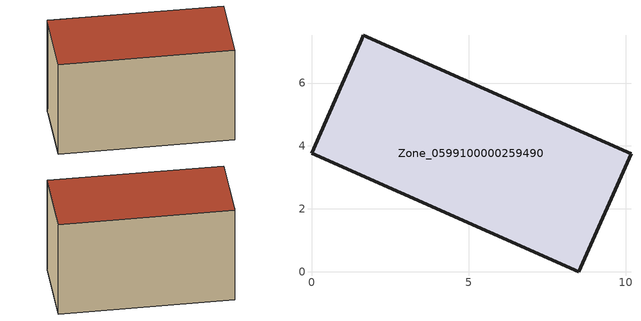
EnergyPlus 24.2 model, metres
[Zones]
Zone_0599100000259490
 floor ground (C_G): 1.54,7.28 1.6,7.4 1.65,7.52 10.16,3.75 8.5,0 0,3.77 z0
 wall outside (C_F): 8.5,0 10.16,3.75 1.65,7.52 1.6,7.4 1.54,7.28 0,3.77 8.5,0 z0:5.67
 roof outside (C_R): 1.65,7.52 1.6,7.4 1.54,7.28 0,3.77 8.5,0 10.16,3.75 z5.67
[BUILDING]
Pand.0599100000259490: North Axis=0; Terrain=City; Loads Convergence Tolerance Value=0.04; Temperature Convergence Tolerance Value=0.4; Solar Distribution=FullExterior; Maximum Number of Warmup Days=25; Minimum Number of Warmup Days=1
[Site:Location]
Rotterdam.The.Hague.AP_ZH_NLD Design_Conditions: Latitude=51.96; Longitude=4.45; Time Zone=1; Elevation=-4.5
[SITE:GROUNDTEMPERATURE:BUILDINGSURFACE]
18, 18, 18, 18, 18, 18, 18, 18, 18, 18, 18, 18
[MATERIAL] Thermal Absorptance=0.9; Solar Absorptance=0.7; Visible Absorptance=0.7
Name | Roughness | Thickness | Conductivity | Density | Specific Heat
G.TI.1946-1964 | MediumSmooth | 0.15 | 1 | 540 | 1210
F.TI.1946-1964 | Rough | 0.3 | 0.857143 | 1920 | 840
R.TI.1946-1964 | MediumRough | 0.2 | 0.277778 | 1500 | 1000
[CONSTRUCTION]
C_G: G.TI.1946-1964
C_F: F.TI.1946-1964
C_R: R.TI.1946-1964
[ZONE]
Zone_0599100000259490: Type=1; Multiplier=1; Ceiling Height=Autocalculate; Volume=Autocalculate; Floor Area=autocalculate; Part of Total Floor Area=Yes
[ZONEINFILTRATION:DESIGNFLOWRATE]
Infil_Zone_0599100000259490: Zone or ZoneList or Space or SpaceList=Zone_0599100000259490; Schedule=AlwaysOn; Design Flow Rate Calculation Method=Flow/Area; Flow Rate per Floor Area=0.003; Constant Term Coefficient=1; Temperature Term Coefficient=0; Velocity Term Coefficient=0; Velocity Squared Term Coefficient=0
[HVACTEMPLATE:ZONE:IDEALLOADSAIRSYSTEM]
Zone_0599100000259490: Maximum Heating Supply Air Temperature=50; Minimum Cooling Supply Air Temperature=13; Maximum Heating Supply Air Humidity Ratio=0.0156; Minimum Cooling Supply Air Humidity Ratio=0.0077; Heating Limit=NoLimit; Cooling Limit=NoLimit; Dehumidification Control Type=ConstantSensibleHeatRatio; Cooling Sensible Heat Ratio=0.7; Dehumidification Setpoint=60; Humidification Control Type=None; Humidification Setpoint=30; Outdoor Air Method=None; Outdoor Air Flow Rate per Person=0.00944; Outdoor Air Flow Rate per Zone Floor Area=0; Outdoor Air Flow Rate per Zone=0; Demand Controlled Ventilation Type=None; Outdoor Air Economizer Type=NoEconomizer; Heat Recovery Type=None; Sensible Heat Recovery Effectiveness=0.7; Latent Heat Recovery Effectiveness=0.65
[ZONECONTROL:THERMOSTAT]
ThermostatControl_Zone_0599100000259490: Zone or ZoneList=Zone_0599100000259490; Control Type Schedule=DualSetpointControlType; Control 1=Thermostat_Zone_0599100000259490; Temperature Difference Between Cutout And Setpoint=0
[THERMOSTATSETPOINT:DUALSETPOINT]
Thermostat_Zone_0599100000259490: Heating Setpoint Temperature Schedule=HeatingSetpoint_Zone_0599100000259490; Cooling Setpoint Temperature Schedule=CoolingSetpoint_Zone_0599100000259490
[SCHEDULE:COMPACT]
HeatingSetpoint_Zone_0599100000259490: Through: 12/31, For: AllDays, Until: 24:00, 21
CoolingSetpoint_Zone_0599100000259490: Through: 12/31, For: AllDays, Until: 24:00, 24
DualSetpointControlType: Through: 12/31, For: AllDays, Until: 24:00, 4
AlwaysOn: Through: 12/31, For: AllDays, Until: 24:00, 1
